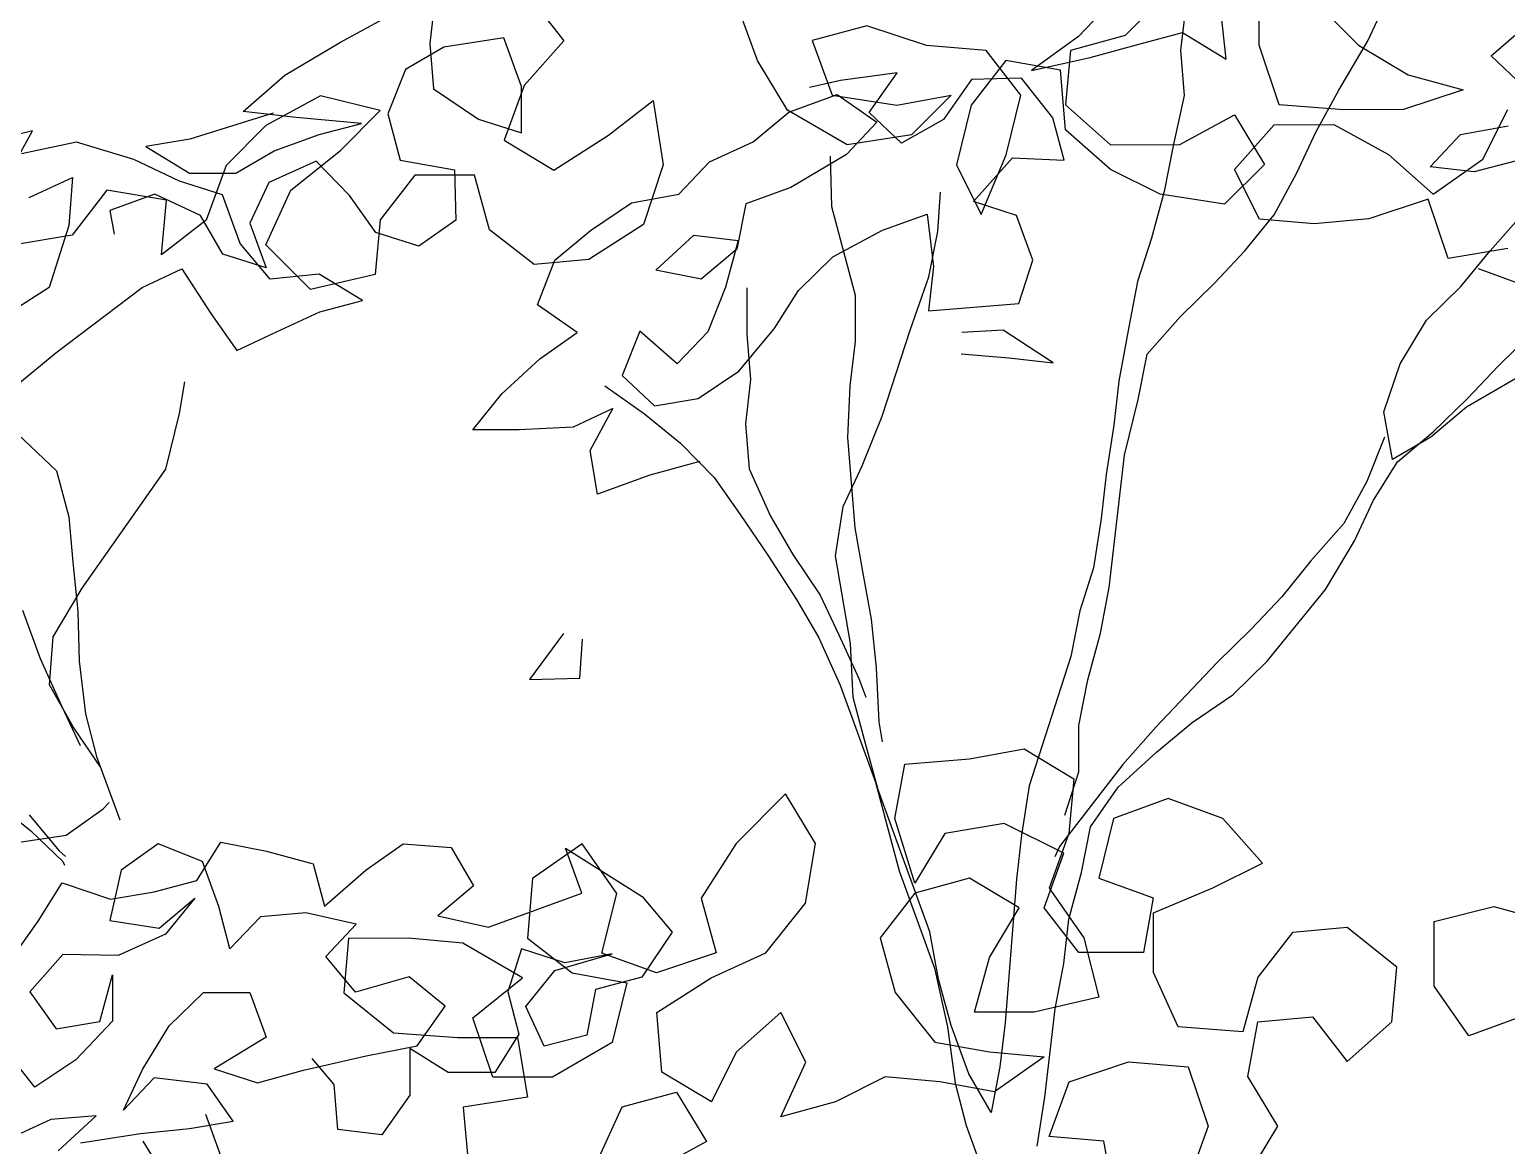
# Model space of a CAD drawing. Header units: millimetres. Extents: x 2622 to 2811, y 687 to 801.
# Drawn here: x 2709.4846 to 2709.8419, y 773.5993 to 773.8694 of the extents above; entities that cross this region are included whole.
import ezdxf

# ---------------------------------------------------------------- set-up
doc = ezdxf.new("R2010")
doc.units = ezdxf.units.MM
doc.layers.add('CHIOMA', color=94, linetype='Continuous')
doc.layers.add('tronco', color=36, linetype='Continuous')

msp = doc.modelspace()

# ---------------------------------------------------------------- linework, layer by layer
at = {"layer": 'CHIOMA'}
for p, q in [((2709.76555, 773.88575), (2709.76308, 773.86439)), ((2709.78212, 773.8656), (2709.78211, 773.88123)), ((2709.58267, 773.87666), (2709.58143, 773.86598)), ((2709.60542, 773.87746), (2709.61384, 773.86665)), ((2709.66072, 773.86189), (2709.6559, 773.8751)), ((2709.74723, 773.87705), (2709.73835, 773.86769)), ((2709.75928, 773.8776), (2709.74967, 773.86798)), ((2709.79534, 773.87643), (2709.80616, 773.86562)), ((2709.55982, 773.86632), (2709.57092, 773.87239)), ((2709.77408, 773.86225), (2709.77286, 773.87408)), ((2709.83825, 773.86303), (2709.84836, 773.87181)), ((2709.68716, 773.87032), (2709.67394, 773.86671)), ((2709.70159, 773.86553), (2709.68716, 773.87032)), ((2709.74967, 773.86798), (2709.73645, 773.86436)), ((2709.7533, 773.86596), (2709.76357, 773.86866)), ((2709.76357, 773.86866), (2709.77408, 773.86225)), ((2709.54635, 773.85836), (2709.55982, 773.86632)), ((2709.5848, 773.86516), (2709.57551, 773.85974)), ((2709.58143, 773.86598), (2709.58233, 773.85505)), ((2709.59934, 773.86737), (2709.5848, 773.86516)), ((2709.60361, 773.85561), (2709.59934, 773.86737)), ((2709.61384, 773.86665), (2709.60424, 773.85582)), ((2709.67394, 773.86671), (2709.67876, 773.85349)), ((2709.71601, 773.86434), (2709.70159, 773.86553)), ((2709.72444, 773.85353), (2709.71601, 773.86434)), ((2709.73835, 773.86769), (2709.72701, 773.85948)), ((2709.73645, 773.86436), (2709.73526, 773.85114)), ((2709.74122, 773.86259), (2709.7533, 773.86596)), ((2709.78695, 773.85118), (2709.78212, 773.8656)), ((2709.80616, 773.86562), (2709.81819, 773.85842)), ((2709.66795, 773.84987), (2709.66072, 773.86189)), ((2709.72083, 773.86194), (2709.71242, 773.85111)), ((2709.73405, 773.85955), (2709.72083, 773.86194)), ((2709.72701, 773.85948), (2709.74122, 773.86259)), ((2709.84605, 773.85563), (2709.83825, 773.86303)), ((2709.53623, 773.84958), (2709.54635, 773.85836)), ((2709.57551, 773.85974), (2709.57123, 773.84898)), ((2709.69447, 773.85893), (2709.68083, 773.85705)), ((2709.68773, 773.84932), (2709.69447, 773.85893)), ((2709.71246, 773.85727), (2709.70572, 773.84766)), ((2709.72462, 773.85759), (2709.71246, 773.85727)), ((2709.73218, 773.84806), (2709.72462, 773.85759)), ((2709.73526, 773.84513), (2709.73405, 773.85955)), ((2709.81819, 773.85842), (2709.83142, 773.85483)), ((2709.58233, 773.85505), (2709.59317, 773.84773)), ((2709.60424, 773.85582), (2709.59944, 773.8426)), ((2709.6036, 773.84436), (2709.60361, 773.85561)), ((2709.66826, 773.84941), (2709.68001, 773.85368)), ((2709.68083, 773.85705), (2709.67327, 773.85533)), ((2709.68001, 773.85368), (2709.68962, 773.84694)), ((2709.69439, 773.8511), (2709.70761, 773.85351)), ((2709.70761, 773.85351), (2709.698, 773.84389)), ((2709.72085, 773.8391), (2709.72444, 773.85353)), ((2709.83142, 773.85483), (2709.817, 773.85001)), ((2709.55496, 773.85337), (2709.54174, 773.84615)), ((2709.56938, 773.84978), (2709.55496, 773.85337)), ((2709.62468, 773.84382), (2709.63549, 773.85225)), ((2709.63549, 773.85225), (2709.63791, 773.83662)), ((2709.67876, 773.85349), (2709.69439, 773.8511)), ((2709.71242, 773.85111), (2709.70883, 773.83669)), ((2709.73526, 773.85114), (2709.74609, 773.84153)), ((2709.80257, 773.84999), (2709.78695, 773.85118)), ((2709.817, 773.85001), (2709.80257, 773.84999)), ((2709.83624, 773.83801), (2709.84224, 773.85003)), ((2709.54355, 773.84916), (2709.52333, 773.84285)), ((2709.54905, 773.84809), (2709.53623, 773.84958)), ((2709.56491, 773.84668), (2709.54905, 773.84809)), ((2709.55463, 773.84398), (2709.56491, 773.84668)), ((2709.55978, 773.84016), (2709.56938, 773.84978)), ((2709.57123, 773.84898), (2709.57427, 773.83781)), ((2709.59317, 773.84773), (2709.6036, 773.84436)), ((2709.65963, 773.84219), (2709.66826, 773.84941)), ((2709.68238, 773.84147), (2709.66795, 773.84987)), ((2709.68962, 773.84694), (2709.68222, 773.83913)), ((2709.69553, 773.84192), (2709.68773, 773.84932)), ((2709.70572, 773.84766), (2709.69553, 773.84192)), ((2709.73488, 773.83779), (2709.73218, 773.84806)), ((2709.76291, 773.84154), (2709.77613, 773.84877)), ((2709.77613, 773.84877), (2709.78335, 773.83676)), ((2709.77614, 773.83555), (2709.78575, 773.84637)), ((2709.78575, 773.84637), (2709.80017, 773.84639)), ((2709.80017, 773.84639), (2709.8134, 773.83919)), ((2709.48525, 773.8449), (2709.47083, 773.84128)), ((2709.47805, 773.83167), (2709.48525, 773.8449)), ((2709.52333, 773.84285), (2709.51273, 773.84105)), ((2709.54174, 773.84615), (2709.53213, 773.83653)), ((2709.54379, 773.84004), (2709.55463, 773.84398)), ((2709.61147, 773.8354), (2709.62468, 773.84382)), ((2709.698, 773.84389), (2709.68238, 773.84147)), ((2709.74609, 773.83552), (2709.73526, 773.84513)), ((2709.82344, 773.83617), (2709.83084, 773.84397)), ((2709.83084, 773.84397), (2709.84235, 773.8461)), ((2709.49597, 773.84213), (2709.48266, 773.83934)), ((2709.50977, 773.83793), (2709.49597, 773.84213)), ((2709.51273, 773.84105), (2709.52325, 773.83463)), ((2709.5345, 773.83463), (2709.54379, 773.84004)), ((2709.54776, 773.83053), (2709.55978, 773.84016)), ((2709.59944, 773.8426), (2709.61147, 773.8354)), ((2709.64911, 773.83735), (2709.65963, 773.84219)), ((2709.74609, 773.84153), (2709.76291, 773.84154)), ((2709.52086, 773.83274), (2709.50977, 773.83793)), ((2709.53213, 773.83653), (2709.52734, 773.8233)), ((2709.55389, 773.83757), (2709.54247, 773.8324)), ((2709.56202, 773.82927), (2709.55389, 773.83757)), ((2709.57427, 773.83781), (2709.58741, 773.83541)), ((2709.63791, 773.83662), (2709.63311, 773.82219)), ((2709.64171, 773.82955), (2709.64911, 773.83735)), ((2709.68222, 773.83913), (2709.66874, 773.83117)), ((2709.70883, 773.83669), (2709.71485, 773.82467)), ((2709.71294, 773.82778), (2709.72239, 773.83837)), ((2709.71485, 773.82467), (2709.72085, 773.8391)), ((2709.72239, 773.83837), (2709.73488, 773.83779)), ((2709.78335, 773.83676), (2709.77375, 773.82713)), ((2709.8134, 773.83919), (2709.82423, 773.82958)), ((2709.83412, 773.83493), (2709.82344, 773.83617)), ((2709.82423, 773.82958), (2709.83624, 773.83801)), ((2709.84439, 773.83764), (2709.83412, 773.83493)), ((2709.48446, 773.82874), (2709.49498, 773.83358)), ((2709.49498, 773.83358), (2709.49407, 773.822)), ((2709.53129, 773.82937), (2709.52086, 773.83274)), ((2709.52325, 773.83463), (2709.5345, 773.83463)), ((2709.54247, 773.8324), (2709.53786, 773.82255)), ((2709.57781, 773.83416), (2709.56941, 773.82334)), ((2709.59224, 773.83418), (2709.57781, 773.83416)), ((2709.58741, 773.83541), (2709.58773, 773.82326)), ((2709.59585, 773.82096), (2709.59224, 773.83418)), ((2709.75812, 773.82952), (2709.74609, 773.83552)), ((2709.78216, 773.82353), (2709.77614, 773.83555)), ((2709.50329, 773.83049), (2709.49489, 773.81966)), ((2709.51772, 773.8281), (2709.50329, 773.83049)), ((2709.51486, 773.82954), (2709.50402, 773.82561)), ((2709.52595, 773.82436), (2709.51486, 773.82954)), ((2709.53556, 773.81762), (2709.53129, 773.82937)), ((2709.54177, 773.8173), (2709.54776, 773.83053)), ((2709.56834, 773.82031), (2709.56202, 773.82927)), ((2709.63021, 773.82742), (2709.64171, 773.82955)), ((2709.66874, 773.83117), (2709.65789, 773.82724)), ((2709.77375, 773.82713), (2709.75812, 773.82952)), ((2709.50402, 773.82561), (2709.50508, 773.81986)), ((2709.51653, 773.81487), (2709.51772, 773.8281)), ((2709.62034, 773.82077), (2709.63021, 773.82742)), ((2709.65789, 773.82724), (2709.65575, 773.81623)), ((2709.72337, 773.8244), (2709.71294, 773.82778)), ((2709.82303, 773.82838), (2709.80861, 773.82356)), ((2709.82785, 773.81396), (2709.82303, 773.82838)), ((2709.49407, 773.822), (2709.4893, 773.80697)), ((2709.52734, 773.8233), (2709.51653, 773.81487)), ((2709.53137, 773.81507), (2709.52595, 773.82436)), ((2709.53786, 773.82255), (2709.5418, 773.8117)), ((2709.56941, 773.82334), (2709.56822, 773.81011)), ((2709.58773, 773.82326), (2709.57877, 773.81693)), ((2709.63311, 773.82219), (2709.6199, 773.81377)), ((2709.69092, 773.82081), (2709.70176, 773.82475)), ((2709.70176, 773.82475), (2709.70332, 773.81201)), ((2709.72731, 773.81356), (2709.72337, 773.8244)), ((2709.79539, 773.82234), (2709.78216, 773.82353)), ((2709.80861, 773.82356), (2709.79539, 773.82234)), ((2709.49489, 773.81966), (2709.48046, 773.81725)), ((2709.57877, 773.81693), (2709.56834, 773.82031)), ((2709.60668, 773.81255), (2709.59585, 773.82096)), ((2709.61171, 773.81355), (2709.62034, 773.82077)), ((2709.63611, 773.81115), (2709.64532, 773.8196)), ((2709.64532, 773.8196), (2709.656, 773.81837)), ((2709.656, 773.81837), (2709.65295, 773.80703)), ((2709.67892, 773.81441), (2709.69092, 773.82081)), ((2709.70216, 773.80955), (2709.70431, 773.82055)), ((2709.5418, 773.8117), (2709.53137, 773.81507)), ((2709.54278, 773.80899), (2709.53556, 773.81762)), ((2709.55259, 773.80649), (2709.54177, 773.8173)), ((2709.65575, 773.81623), (2709.64712, 773.80901)), ((2709.67062, 773.80628), (2709.67892, 773.81441)), ((2709.84227, 773.81637), (2709.82785, 773.81396)), ((2709.51181, 773.80695), (2709.52142, 773.81147)), ((2709.52142, 773.81147), (2709.5284, 773.8007)), ((2709.6199, 773.81377), (2709.60668, 773.81255)), ((2709.60744, 773.80279), (2709.61171, 773.81355)), ((2709.64712, 773.80901), (2709.63611, 773.81115)), ((2709.70332, 773.81201), (2709.70208, 773.80133)), ((2709.72393, 773.80312), (2709.72731, 773.81356)), ((2709.83506, 773.81156), (2709.84829, 773.80676)), ((2709.55461, 773.81021), (2709.54278, 773.80899)), ((2709.56822, 773.81011), (2709.55259, 773.80649)), ((2709.56513, 773.8038), (2709.55461, 773.81021)), ((2709.4893, 773.80697), (2709.47853, 773.79999)), ((2709.49093, 773.79119), (2709.51181, 773.80695)), ((2709.55485, 773.80109), (2709.56513, 773.8038)), ((2709.65295, 773.80703), (2709.64867, 773.79627)), ((2709.66478, 773.797), (2709.67062, 773.80628)), ((2709.5284, 773.8007), (2709.53472, 773.79174)), ((2709.54434, 773.79625), (2709.55485, 773.80109)), ((2709.61704, 773.79604), (2709.60744, 773.80279)), ((2709.70208, 773.80133), (2709.72393, 773.80312)), ((2709.63224, 773.79644), (2709.62796, 773.78569)), ((2709.64127, 773.78847), (2709.63224, 773.79644)), ((2709.65623, 773.78674), (2709.66478, 773.797)), ((2709.72015, 773.79664), (2709.71013, 773.79607)), ((2709.73222, 773.78874), (2709.72015, 773.79664)), ((2709.53472, 773.79174), (2709.54434, 773.79625)), ((2709.60808, 773.78972), (2709.61704, 773.79604)), ((2709.64867, 773.79627), (2709.64127, 773.78847)), ((2709.65812, 773.79561), (2709.65902, 773.78468)), ((2709.47992, 773.78208), (2709.49093, 773.79119)), ((2709.59888, 773.78127), (2709.60808, 773.78972)), ((2709.70996, 773.79089), (2709.72154, 773.78998)), ((2709.72154, 773.78998), (2709.73222, 773.78874)), ((2709.62796, 773.78569), (2709.63576, 773.77829)), ((2709.64636, 773.78009), (2709.65623, 773.78674)), ((2709.59181, 773.77256), (2709.59888, 773.78127)), ((2709.63576, 773.77829), (2709.64636, 773.78009)), ((2709.62574, 773.77772), (2709.61613, 773.7732)), ((2709.62023, 773.76753), (2709.62574, 773.77772)), ((2709.60306, 773.77256), (2709.59181, 773.77256)), ((2709.61613, 773.7732), (2709.60306, 773.77256)), ((2709.62203, 773.75693), (2709.62023, 773.76753)), ((2709.64676, 773.76489), (2709.63469, 773.76153)), ((2709.63469, 773.76153), (2709.62203, 773.75693)), ((2709.61379, 773.72326), (2709.60557, 773.71209)), ((2709.61773, 773.71241), (2709.61839, 773.72186)), ((2709.60557, 773.71209), (2709.61773, 773.71241)), ((2709.69636, 773.69165), (2709.71199, 773.69287)), ((2709.71199, 773.69287), (2709.72521, 773.69529)), ((2709.72521, 773.69529), (2709.73724, 773.68808)), ((2709.69397, 773.67843), (2709.69636, 773.69165)), ((2709.73724, 773.68808), (2709.73605, 773.67486)), ((2709.66752, 773.68441), (2709.65551, 773.67238)), ((2709.67475, 773.6724), (2709.66752, 773.68441)), ((2709.76008, 773.6833), (2709.74686, 773.67848)), ((2709.77331, 773.6785), (2709.76008, 773.6833)), ((2709.69879, 773.66281), (2709.69397, 773.67843)), ((2709.74686, 773.67848), (2709.74327, 773.66405)), ((2709.78293, 773.66769), (2709.77331, 773.6785)), ((2709.706, 773.67483), (2709.69879, 773.66281)), ((2709.72042, 773.67725), (2709.706, 773.67483)), ((2709.73485, 773.67005), (2709.72042, 773.67725)), ((2709.73605, 773.67486), (2709.73125, 773.66163)), ((2709.51567, 773.6723), (2709.50671, 773.66598)), ((2709.52643, 773.66802), (2709.51567, 773.6723)), ((2709.52503, 773.66342), (2709.53087, 773.6727)), ((2709.53087, 773.6727), (2709.54187, 773.67056)), ((2709.56603, 773.66602), (2709.57498, 773.67234)), ((2709.57498, 773.67234), (2709.58657, 773.67143)), ((2709.58657, 773.67143), (2709.59198, 773.66215)), ((2709.61825, 773.67235), (2709.60624, 773.66392)), ((2709.61425, 773.67125), (2709.63281, 773.65957)), ((2709.61819, 773.6604), (2709.61425, 773.67125)), ((2709.62668, 773.66034), (2709.61825, 773.67235)), ((2709.65551, 773.67238), (2709.64711, 773.65915)), ((2709.67235, 773.65797), (2709.67475, 773.6724)), ((2709.53036, 773.65717), (2709.52643, 773.66802)), ((2709.54187, 773.67056), (2709.55321, 773.66751)), ((2709.73005, 773.65683), (2709.73485, 773.67005)), ((2709.77092, 773.66167), (2709.78293, 773.66769)), ((2709.50671, 773.66598), (2709.50399, 773.65374)), ((2709.55321, 773.66751), (2709.55592, 773.65724)), ((2709.55592, 773.65724), (2709.56603, 773.66602)), ((2709.48666, 773.65358), (2709.49249, 773.66286)), ((2709.49249, 773.66286), (2709.50416, 773.65891)), ((2709.50416, 773.65891), (2709.51476, 773.66071)), ((2709.51476, 773.66071), (2709.52503, 773.66342)), ((2709.59198, 773.66215), (2709.58335, 773.65492)), ((2709.60624, 773.66392), (2709.60505, 773.6495)), ((2709.71202, 773.66402), (2709.6988, 773.6604)), ((2709.72404, 773.65682), (2709.71202, 773.66402)), ((2709.73125, 773.66163), (2709.73968, 773.64962)), ((2709.74327, 773.66405), (2709.75649, 773.65925)), ((2709.7565, 773.65565), (2709.77092, 773.66167)), ((2709.5159, 773.65192), (2709.52453, 773.65915)), ((2709.52453, 773.65915), (2709.51746, 773.65044)), ((2709.53307, 773.6469), (2709.53036, 773.65717)), ((2709.59559, 773.6522), (2709.61819, 773.6604)), ((2709.62308, 773.64591), (2709.62668, 773.66034)), ((2709.63281, 773.65957), (2709.64004, 773.65094)), ((2709.64711, 773.65915), (2709.65073, 773.64593)), ((2709.66275, 773.64595), (2709.67235, 773.65797)), ((2709.6988, 773.6604), (2709.69039, 773.64958)), ((2709.75649, 773.65925), (2709.7541, 773.64603)), ((2709.82443, 773.65354), (2709.83886, 773.65716)), ((2709.83886, 773.65716), (2709.85208, 773.65357)), ((2709.47991, 773.64398), (2709.48666, 773.65358)), ((2709.50399, 773.65374), (2709.5159, 773.65192)), ((2709.54047, 773.6547), (2709.53307, 773.6469)), ((2709.5514, 773.6556), (2709.54047, 773.6547)), ((2709.56364, 773.65288), (2709.5514, 773.6556)), ((2709.58335, 773.65492), (2709.59559, 773.6522)), ((2709.71684, 773.64479), (2709.72404, 773.65682)), ((2709.73848, 773.64602), (2709.73005, 773.65683)), ((2709.75651, 773.64122), (2709.7565, 773.65565)), ((2709.82445, 773.63791), (2709.82443, 773.65354)), ((2709.51746, 773.65044), (2709.50604, 773.64527)), ((2709.55624, 773.64508), (2709.56364, 773.65288)), ((2709.64004, 773.65094), (2709.63272, 773.6401)), ((2709.79016, 773.65087), (2709.78175, 773.64004)), ((2709.80338, 773.65208), (2709.79016, 773.65087)), ((2709.81541, 773.64248), (2709.80338, 773.65208)), ((2709.56178, 773.64946), (2709.56059, 773.63624)), ((2709.5762, 773.64947), (2709.56178, 773.64946)), ((2709.58942, 773.64828), (2709.5762, 773.64947)), ((2709.60386, 773.63988), (2709.58942, 773.64828)), ((2709.60364, 773.64694), (2709.60027, 773.63651)), ((2709.61407, 773.64356), (2709.60364, 773.64694)), ((2709.60505, 773.6495), (2709.61588, 773.6411)), ((2709.69039, 773.64958), (2709.69401, 773.63636)), ((2709.73968, 773.64962), (2709.74329, 773.6352)), ((2709.49265, 773.64553), (2709.48467, 773.6365)), ((2709.50604, 773.64527), (2709.49265, 773.64553)), ((2709.56346, 773.63645), (2709.55624, 773.64508)), ((2709.61169, 773.64168), (2709.62558, 773.64569)), ((2709.62558, 773.64569), (2709.61407, 773.64356)), ((2709.63631, 773.64111), (2709.62308, 773.64591)), ((2709.65073, 773.64593), (2709.63631, 773.64111)), ((2709.64953, 773.63992), (2709.66275, 773.64595)), ((2709.71325, 773.63157), (2709.71684, 773.64479)), ((2709.7541, 773.64603), (2709.73848, 773.64602)), ((2709.50159, 773.62934), (2709.50464, 773.64067)), ((2709.50464, 773.64067), (2709.50463, 773.62942)), ((2709.57644, 773.64014), (2709.56346, 773.63645)), ((2709.58515, 773.63307), (2709.57644, 773.64014)), ((2709.59185, 773.63025), (2709.60386, 773.63988)), ((2709.60462, 773.63297), (2709.61169, 773.64168)), ((2709.61588, 773.6411), (2709.6291, 773.6387)), ((2709.63272, 773.6401), (2709.62155, 773.63707)), ((2709.63632, 773.6315), (2709.64953, 773.63992)), ((2709.76253, 773.62801), (2709.75651, 773.64122)), ((2709.78175, 773.64004), (2709.77816, 773.62682)), ((2709.81422, 773.62926), (2709.81541, 773.64248)), ((2709.48467, 773.6365), (2709.49099, 773.62754)), ((2709.51835, 773.62826), (2709.52665, 773.63639)), ((2709.52665, 773.63639), (2709.53791, 773.63638)), ((2709.53791, 773.63638), (2709.54185, 773.62553)), ((2709.56059, 773.63624), (2709.57262, 773.62663)), ((2709.60027, 773.63651), (2709.60297, 773.62624)), ((2709.62155, 773.63707), (2709.6194, 773.62606)), ((2709.6291, 773.6387), (2709.62551, 773.62428)), ((2709.69401, 773.63636), (2709.70364, 773.62435)), ((2709.83287, 773.6259), (2709.82445, 773.63791)), ((2709.5784, 773.62346), (2709.58515, 773.63307)), ((2709.60913, 773.62336), (2709.60462, 773.63297)), ((2709.74329, 773.6352), (2709.72767, 773.63158)), ((2709.49099, 773.62754), (2709.50159, 773.62934)), ((2709.50463, 773.62942), (2709.49575, 773.62006)), ((2709.59667, 773.61584), (2709.59185, 773.63025)), ((2709.63753, 773.61707), (2709.63632, 773.6315)), ((2709.66637, 773.63153), (2709.65556, 773.6219)), ((2709.67239, 773.61951), (2709.66637, 773.63153)), ((2709.72767, 773.63158), (2709.71325, 773.63157)), ((2709.77937, 773.616), (2709.78176, 773.62923)), ((2709.78176, 773.62923), (2709.79499, 773.63044)), ((2709.79499, 773.63044), (2709.80341, 773.61963)), ((2709.80341, 773.61963), (2709.81422, 773.62926)), ((2709.84609, 773.63072), (2709.83287, 773.6259)), ((2709.48589, 773.61341), (2709.47645, 773.62533)), ((2709.51194, 773.61775), (2709.51835, 773.62826)), ((2709.54185, 773.62553), (2709.52927, 773.6179)), ((2709.57262, 773.62663), (2709.58824, 773.62544)), ((2709.58824, 773.62544), (2709.60267, 773.62546)), ((2709.60297, 773.62624), (2709.59713, 773.61696)), ((2709.60267, 773.62546), (2709.60509, 773.61103)), ((2709.6194, 773.62606), (2709.60913, 773.62336)), ((2709.77816, 773.62682), (2709.76253, 773.62801)), ((2709.566, 773.621), (2709.5784, 773.62346)), ((2709.5766, 773.6228), (2709.57659, 773.61155)), ((2709.58588, 773.61696), (2709.5766, 773.6228)), ((2709.62551, 773.62428), (2709.61109, 773.61585)), ((2709.65556, 773.6219), (2709.64956, 773.60987)), ((2709.70364, 773.62435), (2709.71686, 773.62196)), ((2709.71686, 773.62196), (2709.73009, 773.62077)), ((2709.49575, 773.62006), (2709.48589, 773.61341)), ((2709.50733, 773.60789), (2709.51194, 773.61775)), ((2709.52927, 773.6179), (2709.5397, 773.61453)), ((2709.55088, 773.61756), (2709.566, 773.621)), ((2709.55827, 773.6141), (2709.55293, 773.62035)), ((2709.66639, 773.60628), (2709.67239, 773.61951)), ((2709.73009, 773.62077), (2709.71807, 773.61234)), ((2709.7361, 773.61476), (2709.75052, 773.61958)), ((2709.75052, 773.61958), (2709.76495, 773.61839)), ((2709.76495, 773.61839), (2709.76977, 773.60397)), ((2709.51473, 773.61569), (2709.50733, 773.60789)), ((2709.52754, 773.61421), (2709.51473, 773.61569)), ((2709.53387, 773.60525), (2709.52754, 773.61421)), ((2709.5397, 773.61453), (2709.55088, 773.61756)), ((2709.55917, 773.60318), (2709.55827, 773.6141)), ((2709.59713, 773.61696), (2709.58588, 773.61696)), ((2709.61109, 773.61585), (2709.59667, 773.61584)), ((2709.64956, 773.60987), (2709.63753, 773.61707)), ((2709.69163, 773.61592), (2709.67961, 773.6099)), ((2709.70485, 773.61473), (2709.69163, 773.61592)), ((2709.71807, 773.61234), (2709.70485, 773.61473)), ((2709.73131, 773.60153), (2709.7361, 773.61476)), ((2709.7866, 773.60399), (2709.77937, 773.616)), ((2709.57659, 773.61155), (2709.56985, 773.60194)), ((2709.60509, 773.61103), (2709.58946, 773.60862)), ((2709.62793, 773.60865), (2709.64114, 773.61227)), ((2709.64114, 773.61227), (2709.64837, 773.60026)), ((2709.58946, 773.60862), (2709.59068, 773.5954)), ((2709.62193, 773.59542), (2709.62793, 773.60865)), ((2709.67961, 773.6099), (2709.66639, 773.60628)), ((2709.48975, 773.6056), (2709.47923, 773.60076)), ((2709.50067, 773.6065), (2709.48975, 773.6056)), ((2709.49147, 773.59804), (2709.50067, 773.6065)), ((2709.51143, 773.60222), (2709.52327, 773.60345)), ((2709.52327, 773.60345), (2709.53387, 773.60525)), ((2709.52713, 773.60689), (2709.53107, 773.59605)), ((2709.76977, 773.60397), (2709.76497, 773.59075)), ((2709.77939, 773.59196), (2709.7866, 773.60399)), ((2709.49689, 773.60001), (2709.51143, 773.60222)), ((2709.51464, 773.59622), (2709.51209, 773.60041)), ((2709.56985, 773.60194), (2709.55917, 773.60318)), ((2709.64837, 773.60026), (2709.63515, 773.59303)), ((2709.74453, 773.60034), (2709.73131, 773.60153)), ((2709.74694, 773.58712), (2709.74453, 773.60034))]:
    msp.add_line(p, q, dxfattribs=at)
at = {"layer": 'tronco'}
for p, q in [((2709.80835, 773.8665), (2709.81353, 773.87758)), ((2709.76308, 773.86439), (2709.76397, 773.85346)), ((2709.80136, 773.85475), (2709.80835, 773.8665)), ((2709.79584, 773.84457), (2709.80136, 773.85475)), ((2709.76397, 773.85346), (2709.76125, 773.84122)), ((2709.79124, 773.83471), (2709.79584, 773.84457)), ((2709.76125, 773.84122), (2709.75911, 773.83021)), ((2709.67828, 773.83873), (2709.6786, 773.82657)), ((2709.78573, 773.82453), (2709.79124, 773.83471)), ((2709.70431, 773.82055), (2709.70497, 773.83)), ((2709.75911, 773.83021), (2709.75606, 773.81888)), ((2709.6786, 773.82657), (2709.68163, 773.81539)), ((2709.77866, 773.81582), (2709.78573, 773.82453)), ((2709.83797, 773.81587), (2709.84595, 773.8249)), ((2709.75606, 773.81888), (2709.75269, 773.80845)), ((2709.68163, 773.81539), (2709.68433, 773.80512)), ((2709.77126, 773.80802), (2709.77866, 773.81582)), ((2709.8309, 773.80717), (2709.83797, 773.81587)), ((2709.69764, 773.79665), (2709.70216, 773.80955)), ((2709.75269, 773.80845), (2709.75055, 773.79744)), ((2709.76295, 773.7999), (2709.77126, 773.80802)), ((2709.8226, 773.79904), (2709.8309, 773.80717)), ((2709.65813, 773.80686), (2709.65812, 773.79561)), ((2709.68433, 773.80512), (2709.68433, 773.79387)), ((2709.75498, 773.79086), (2709.76295, 773.7999)), ((2709.69089, 773.77579), (2709.69764, 773.79665)), ((2709.75055, 773.79744), (2709.74816, 773.7843)), ((2709.81618, 773.78853), (2709.8226, 773.79904)), ((2709.68433, 773.79387), (2709.68309, 773.78319)), ((2709.86014, 773.79425), (2709.83228, 773.778)), ((2709.83993, 773.78794), (2709.84823, 773.79606)), ((2709.75284, 773.77986), (2709.75498, 773.79086)), ((2709.81223, 773.77686), (2709.81618, 773.78853)), ((2709.83253, 773.78014), (2709.83993, 773.78794)), ((2709.52083, 773.77647), (2709.52215, 773.78411)), ((2709.62377, 773.78314), (2709.63338, 773.7764)), ((2709.65902, 773.78468), (2709.65778, 773.774)), ((2709.68309, 773.78319), (2709.68251, 773.7707)), ((2709.74816, 773.7843), (2709.74692, 773.77362)), ((2709.74954, 773.76639), (2709.75284, 773.77986)), ((2709.82423, 773.77201), (2709.83253, 773.78014)), ((2709.51753, 773.763), (2709.52083, 773.77647)), ((2709.63338, 773.7764), (2709.64208, 773.76933)), ((2709.68603, 773.7638), (2709.69089, 773.77579)), ((2709.81436, 773.76536), (2709.81223, 773.77686)), ((2709.83228, 773.778), (2709.82365, 773.77078)), ((2709.48172, 773.77148), (2709.49108, 773.7626)), ((2709.65778, 773.774), (2709.65868, 773.76307)), ((2709.74692, 773.77362), (2709.7451, 773.76171)), ((2709.81559, 773.76478), (2709.82423, 773.77201)), ((2709.64208, 773.76933), (2709.65021, 773.76102)), ((2709.68251, 773.7707), (2709.6843, 773.74884)), ((2709.81239, 773.77078), (2709.80812, 773.76002)), ((2709.82365, 773.77078), (2709.81436, 773.76536)), ((2709.74583, 773.73435), (2709.74954, 773.76639)), ((2709.80976, 773.7555), (2709.81559, 773.76478)), ((2709.49108, 773.7626), (2709.49411, 773.75143)), ((2709.4973, 773.73417), (2709.51753, 773.763)), ((2709.65021, 773.76102), (2709.65653, 773.75207)), ((2709.65868, 773.76307), (2709.66384, 773.75165)), ((2709.68143, 773.75394), (2709.68603, 773.7638)), ((2709.7451, 773.76171), (2709.74386, 773.75103)), ((2709.80812, 773.76002), (2709.8026, 773.74984)), ((2709.67961, 773.74203), (2709.68143, 773.75394)), ((2709.80515, 773.74565), (2709.80976, 773.7555)), ((2709.49411, 773.75143), (2709.49501, 773.7405)), ((2709.65653, 773.75207), (2709.66318, 773.7422)), ((2709.66384, 773.75165), (2709.66926, 773.74236)), ((2709.74386, 773.75103), (2709.74205, 773.73911)), ((2709.6843, 773.74884), (2709.6861, 773.73825)), ((2709.8026, 773.74984), (2709.79463, 773.74081)), ((2709.79816, 773.7339), (2709.80515, 773.74565)), ((2709.49501, 773.7405), (2709.49623, 773.72867)), ((2709.66318, 773.7422), (2709.67016, 773.73144)), ((2709.66926, 773.74236), (2709.67591, 773.7325)), ((2709.68321, 773.72083), (2709.67961, 773.74203)), ((2709.79463, 773.74081), (2709.78756, 773.7321)), ((2709.6861, 773.73825), (2709.68823, 773.72674)), ((2709.74205, 773.73911), (2709.73867, 773.72868)), ((2709.49031, 773.72243), (2709.4973, 773.73417)), ((2709.67591, 773.7325), (2709.68042, 773.72289)), ((2709.74368, 773.72334), (2709.74583, 773.73435)), ((2709.78756, 773.7321), (2709.78016, 773.7243)), ((2709.78402, 773.7165), (2709.79816, 773.7339)), ((2709.48284, 773.72892), (2709.48711, 773.71717)), ((2709.49623, 773.72867), (2709.49655, 773.71651)), ((2709.67016, 773.73144), (2709.67557, 773.72215)), ((2709.73867, 773.72868), (2709.73653, 773.71767)), ((2709.68823, 773.72674), (2709.68945, 773.71491)), ((2709.4894, 773.71084), (2709.49031, 773.72243)), ((2709.67557, 773.72215), (2709.68074, 773.71073)), ((2709.68042, 773.72289), (2709.68526, 773.71237)), ((2709.74064, 773.712), (2709.74368, 773.72334)), ((2709.78016, 773.7243), (2709.77186, 773.71617)), ((2709.68386, 773.70777), (2709.68321, 773.72083)), ((2709.48711, 773.71717), (2709.49227, 773.70575)), ((2709.49655, 773.71651), (2709.49811, 773.70377)), ((2709.68945, 773.71491), (2709.6901, 773.70185)), ((2709.73653, 773.71767), (2709.72641, 773.68638)), ((2709.77186, 773.71617), (2709.75706, 773.70057)), ((2709.77571, 773.70837), (2709.78402, 773.7165)), ((2709.49515, 773.70065), (2709.4894, 773.71084)), ((2709.68074, 773.71073), (2709.68927, 773.68722)), ((2709.68526, 773.71237), (2709.6869, 773.70785)), ((2709.73849, 773.701), (2709.74064, 773.712)), ((2709.68657, 773.6975), (2709.68386, 773.70777)), ((2709.76585, 773.70172), (2709.77571, 773.70837)), ((2709.49227, 773.70575), (2709.49679, 773.69613)), ((2709.49811, 773.70377), (2709.50081, 773.6935)), ((2709.5018, 773.69079), (2709.49515, 773.70065)), ((2709.6901, 773.70185), (2709.69084, 773.697)), ((2709.73849, 773.68974), (2709.73849, 773.701)), ((2709.75706, 773.70057), (2709.74908, 773.69154)), ((2709.75722, 773.69449), (2709.76585, 773.70172)), ((2709.68993, 773.68542), (2709.68657, 773.6975)), ((2709.50081, 773.6935), (2709.50639, 773.67814)), ((2709.74801, 773.68604), (2709.75722, 773.69449)), ((2709.74908, 773.69154), (2709.73379, 773.67167)), ((2709.73511, 773.67931), (2709.73849, 773.68974)), ((2709.68927, 773.68722), (2709.69198, 773.67695)), ((2709.72641, 773.68638), (2709.72459, 773.67447)), ((2709.74127, 773.67643), (2709.74801, 773.68604)), ((2709.47616, 773.68251), (2709.48486, 773.67544)), ((2709.50236, 773.68077), (2709.50384, 773.68233)), ((2709.7024, 773.65107), (2709.68993, 773.68542)), ((2709.48445, 773.67938), (2709.49168, 773.67075)), ((2709.49341, 773.67445), (2709.50236, 773.68077)), ((2709.48486, 773.67544), (2709.49266, 773.66804)), ((2709.69198, 773.67695), (2709.69501, 773.66578)), ((2709.73913, 773.66542), (2709.74127, 773.67643)), ((2709.47886, 773.67224), (2709.49341, 773.67445)), ((2709.72459, 773.67447), (2709.72335, 773.66379)), ((2709.73379, 773.67167), (2709.73264, 773.66921)), ((2709.49168, 773.67075), (2709.49324, 773.66927)), ((2709.49266, 773.66804), (2709.49299, 773.66714)), ((2709.69501, 773.66578), (2709.70354, 773.64228)), ((2709.73608, 773.65409), (2709.73913, 773.66542)), ((2709.72335, 773.66379), (2709.72062, 773.62904)), ((2709.73484, 773.64341), (2709.73608, 773.65409)), ((2709.70452, 773.63956), (2709.7024, 773.65107)), ((2709.7327, 773.6324), (2709.73484, 773.64341)), ((2709.70354, 773.64228), (2709.70665, 773.62806)), ((2709.70756, 773.62839), (2709.70452, 773.63956)), ((2709.73022, 773.61104), (2709.7327, 773.6324)), ((2709.71182, 773.61664), (2709.70756, 773.62839)), ((2709.72062, 773.62904), (2709.71938, 773.61836)), ((2709.70665, 773.62806), (2709.70853, 773.61442)), ((2709.71938, 773.61836), (2709.71724, 773.60735)), ((2709.70853, 773.61442), (2709.71124, 773.60415)), ((2709.71724, 773.60735), (2709.71182, 773.61664)), ((2709.72841, 773.59913), (2709.73022, 773.61104)), ((2709.71124, 773.60415), (2709.71518, 773.5933))]:
    msp.add_line(p, q, dxfattribs=at)

doc.saveas('drawing.dxf')
